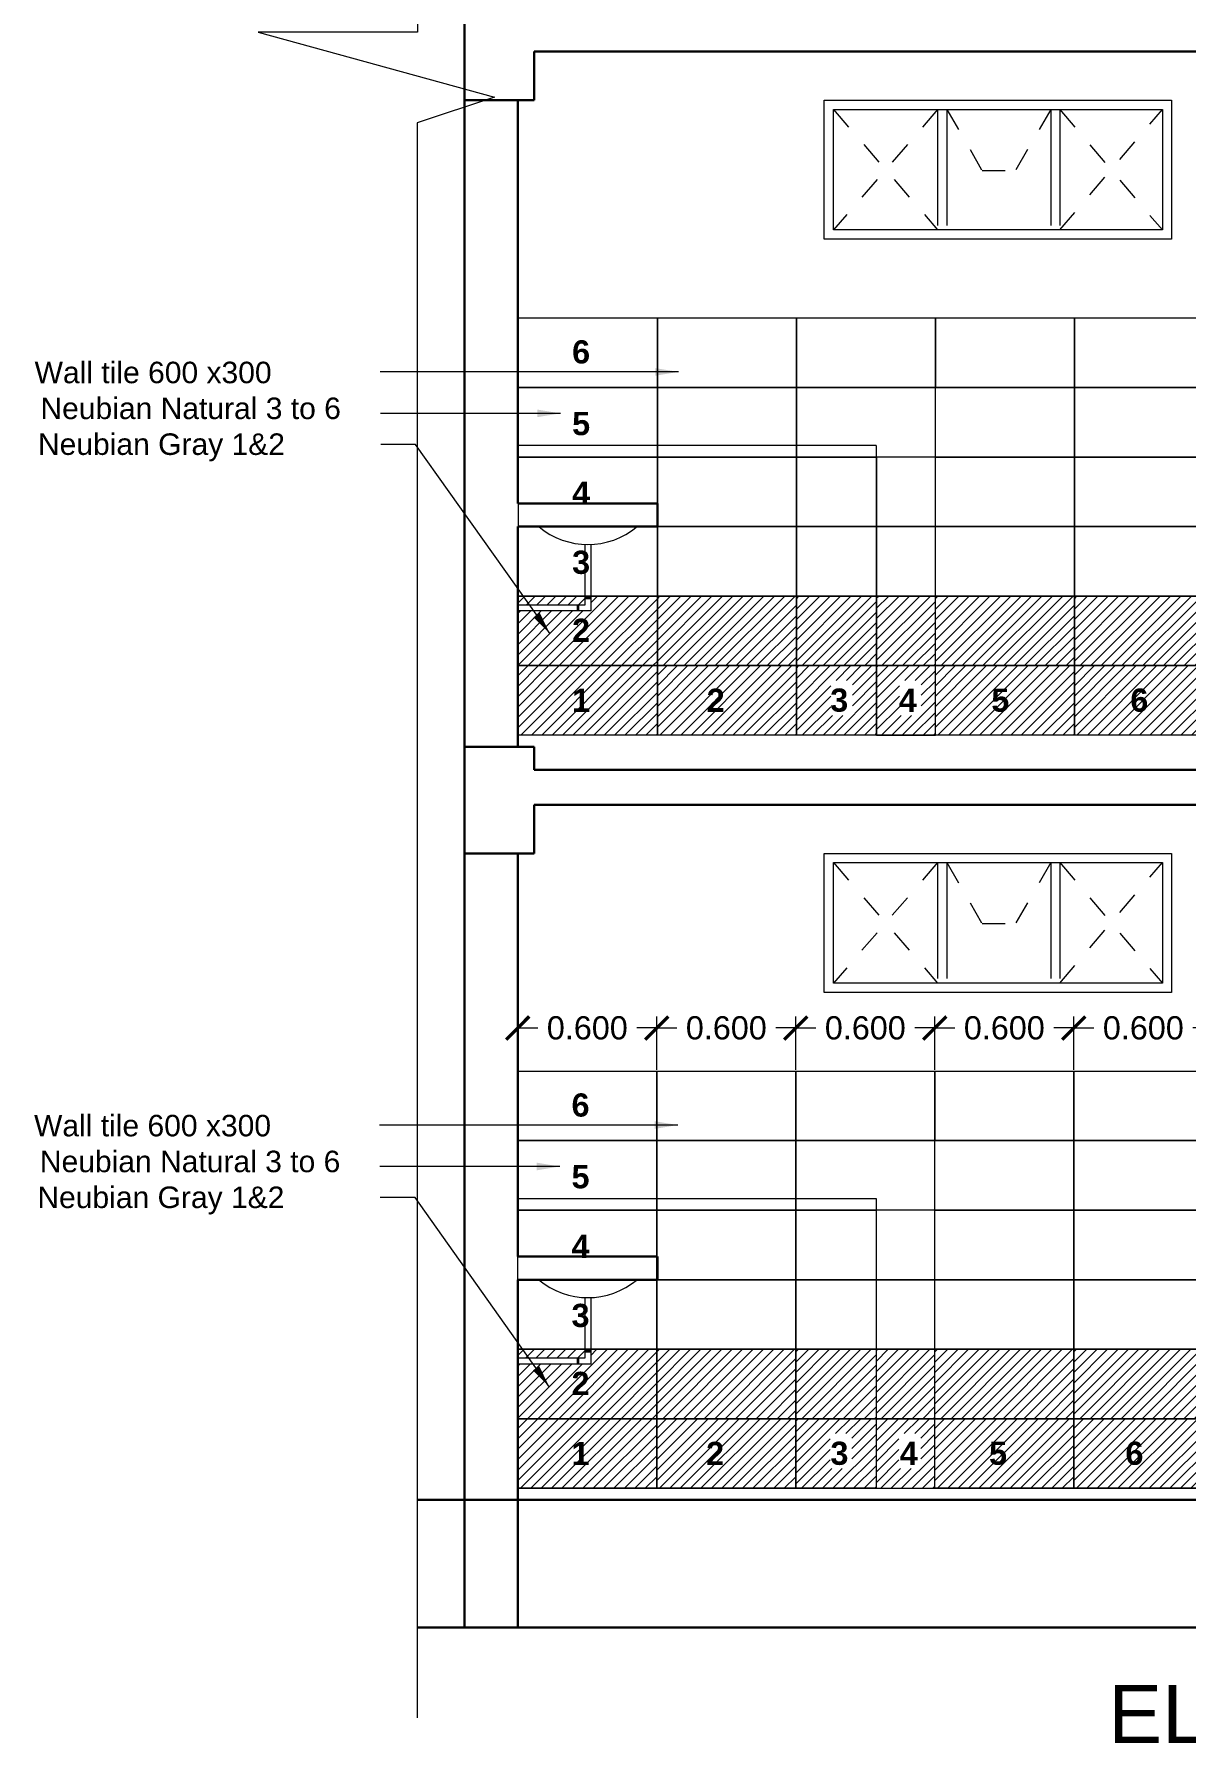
# Model space of a CAD drawing. Header units: millimetres. Extents: x 1898 to 3725, y 783 to 1532.
# Drawn here: x 2902.46 to 2907.44, y 993.86 to 1001.23 of the extents above; entities that cross this region are included whole.
import ezdxf

# ---------------------------------------------------------------- set-up
doc = ezdxf.new("R2010")
doc.units = ezdxf.units.MM
doc.linetypes.add('DASHED', pattern=[0.75, 0.5, -0.25])
doc.layers.get('0').update_dxf_attribs({"lineweight": 20})
doc.layers.get('Defpoints').update_dxf_attribs({"lineweight": 15})
for name, color, linetype, lineweight in [('DIM', 6, 'Continuous', 18), ('dim.1', 6, 'Continuous', 18), ('Dotted', 23, 'DASHED', 15), ('ELEV.1', 7, 'Continuous', 20), ('flooring', 1, 'Continuous', 18), ('FUR', 32, 'Continuous', 15), ('rcc', 5, 'Continuous', 30), ('TEXT', 7, 'Continuous', 15), ('Text-1', 240, 'Continuous', 15), ('TILE HATCH-2', 25, 'Continuous', 9), ('Tiles', 25, 'Continuous', 9), ('Tiles-Text', 230, 'Continuous', 18), ('Ventilator', 4, 'DASHED', 18), ('Wall', 7, 'Continuous', 30)]:
    doc.layers.add(name, color=color, linetype=linetype, lineweight=lineweight)
doc.styles.add('dim-stylus bt', font='arial.ttf')
doc.styles.add('Tabrej', font='arial.ttf')
doc.dimstyles.new('DIMEN', dxfattribs={"dimtxt": 0.3, "dimasz": 0.25, "dimexe": 0.18, "dimexo": 0.0625, "dimgap": 0.09, "dimtad": 0, "dimdec": 3, "dimzin": 0, "dimdsep": 46, "dimtxsty": 'Tabrej', "dimcen": 0, "dimclrd": 256, "dimclre": 256, "dimclrt": 7, "dimadec": 0, "dimazin": 0, "dimtfac": 1, "dimtdec": 3, "dimtofl": 0, "dimtmove": 0, "dimatfit": 1, "dimfxl": 0, "dimtolj": 1, "dimtzin": 0, "dimlwd": -1, "dimlwe": -1, "dimarcsym": 0})
doc.dimstyles.new('Tabrej', dxfattribs={"dimtxt": 4, "dimasz": 0.45, "dimexe": 0.18, "dimexo": 0.0625, "dimgap": 0.09, "dimtad": 0, "dimdec": 3, "dimzin": 0, "dimdsep": 46, "dimtxsty": 'Tabrej', "dimcen": 0, "dimclrd": 256, "dimclre": 256, "dimclrt": 7, "dimaunit": 1, "dimadec": 3, "dimazin": 0, "dimtfac": 1, "dimtdec": 3, "dimtofl": 0, "dimtmove": 0, "dimatfit": 3, "dimfxl": 0, "dimtolj": 1, "dimtzin": 0, "dimlwd": -1, "dimlwe": -1, "dimarcsym": 0})
pattern_1 = [(45, (-813.955328, -252.013698), (-0.0224506403, 0.0224506403), [])]
pattern_2 = [(45, (-813.355252, -252.013698), (-0.0224506403, 0.0224506403), [])]
pattern_3 = [(45, (-812.1551, -252.013698), (-0.0224506403, 0.0224506403), [])]
pattern_4 = [(45, (-813.95284, -248.763698), (-0.0224506403, 0.0224506403), [])]

# ---------------------------------------------------------------- blocks, each defined once
blk = doc.blocks.new('_ArchTick')
at = {"color": 0, "const_width": 0.15}
blk.add_lwpolyline([(-0.5, -0.5), (0.5, 0.5)], dxfattribs=at)
blk = doc.blocks.new('*D248')
at = {"layer": 'Defpoints', "color": 0, "lineweight": 15, "transparency": 16777216}
for p in [(2905.1513, 996.9442), (2904.5512, 996.7584), (2905.1513, 996.7584)]:
    blk.add_point(p, dxfattribs=at)
at = {"layer": 'DIM', "transparency": 16777216}
for p, q in [((2904.5512, 996.7634), (2904.5512, 996.9942)), ((2904.5512, 996.9442), (2904.6377, 996.9442)), ((2905.1513, 996.9442), (2905.0648, 996.9442)), ((2905.1513, 996.7634), (2905.1513, 996.9942))]:
    blk.add_line(p, q, dxfattribs=at)
at = {"layer": 'DIM', "transparency": 16777216, "xscale": 0.1, "yscale": 0.1, "zscale": 0.1, "rotation": 180}
blk.add_blockref('_ArchTick', (2904.5512, 996.9442), dxfattribs=at)
at = {"layer": 'DIM', "transparency": 16777216, "xscale": 0.1, "yscale": 0.1, "zscale": 0.1}
blk.add_blockref('_ArchTick', (2905.1513, 996.9442), dxfattribs=at)
at = {"layer": 'DIM', "color": 7, "transparency": 16777216, "insert": (2904.8513, 996.9442), "char_height": 0.1, "attachment_point": 5, "style": 'Tabrej'}
blk.add_mtext('\\A1;0.600', dxfattribs=at)
blk = doc.blocks.new('*D249')
at = {"layer": 'Defpoints', "color": 0, "lineweight": 15, "transparency": 16777216}
for p in [(2905.7514, 996.9442), (2905.1513, 996.7584), (2905.7514, 996.7584)]:
    blk.add_point(p, dxfattribs=at)
at = {"layer": 'DIM', "transparency": 16777216}
for p, q in [((2905.1513, 996.7634), (2905.1513, 996.9942)), ((2905.1513, 996.9442), (2905.2378, 996.9442)), ((2905.7514, 996.9442), (2905.6649, 996.9442)), ((2905.7514, 996.7634), (2905.7514, 996.9942))]:
    blk.add_line(p, q, dxfattribs=at)
at = {"layer": 'DIM', "transparency": 16777216, "xscale": 0.1, "yscale": 0.1, "zscale": 0.1, "rotation": 180}
blk.add_blockref('_ArchTick', (2905.1513, 996.9442), dxfattribs=at)
at = {"layer": 'DIM', "transparency": 16777216, "xscale": 0.1, "yscale": 0.1, "zscale": 0.1}
blk.add_blockref('_ArchTick', (2905.7514, 996.9442), dxfattribs=at)
at = {"layer": 'DIM', "color": 7, "transparency": 16777216, "insert": (2905.4514, 996.9442), "char_height": 0.1, "attachment_point": 5, "style": 'Tabrej'}
blk.add_mtext('\\A1;0.600', dxfattribs=at)
blk = doc.blocks.new('*D250')
at = {"layer": 'Defpoints', "color": 0, "lineweight": 15, "transparency": 16777216}
for p in [(2906.3515, 996.9442), (2905.7514, 996.7584), (2906.3515, 996.7584)]:
    blk.add_point(p, dxfattribs=at)
at = {"layer": 'DIM', "transparency": 16777216}
for p, q in [((2905.7514, 996.7634), (2905.7514, 996.9942)), ((2905.7514, 996.9442), (2905.8379, 996.9442)), ((2906.3515, 996.9442), (2906.265, 996.9442)), ((2906.3515, 996.7634), (2906.3515, 996.9942))]:
    blk.add_line(p, q, dxfattribs=at)
at = {"layer": 'DIM', "transparency": 16777216, "xscale": 0.1, "yscale": 0.1, "zscale": 0.1, "rotation": 180}
blk.add_blockref('_ArchTick', (2905.7514, 996.9442), dxfattribs=at)
at = {"layer": 'DIM', "transparency": 16777216, "xscale": 0.1, "yscale": 0.1, "zscale": 0.1}
blk.add_blockref('_ArchTick', (2906.3515, 996.9442), dxfattribs=at)
at = {"layer": 'DIM', "color": 7, "transparency": 16777216, "insert": (2906.0514, 996.9442), "char_height": 0.1, "attachment_point": 5, "style": 'Tabrej'}
blk.add_mtext('\\A1;0.600', dxfattribs=at)
blk = doc.blocks.new('*D251')
at = {"layer": 'Defpoints', "color": 0, "lineweight": 15, "transparency": 16777216}
for p in [(2906.9515, 996.9442), (2906.3515, 996.7584), (2906.9515, 996.7584)]:
    blk.add_point(p, dxfattribs=at)
at = {"layer": 'DIM', "transparency": 16777216}
for p, q in [((2906.3515, 996.7634), (2906.3515, 996.9942)), ((2906.3515, 996.9442), (2906.438, 996.9442)), ((2906.9515, 996.9442), (2906.8651, 996.9442)), ((2906.9515, 996.7634), (2906.9515, 996.9942))]:
    blk.add_line(p, q, dxfattribs=at)
at = {"layer": 'DIM', "transparency": 16777216, "xscale": 0.1, "yscale": 0.1, "zscale": 0.1, "rotation": 180}
blk.add_blockref('_ArchTick', (2906.3515, 996.9442), dxfattribs=at)
at = {"layer": 'DIM', "transparency": 16777216, "xscale": 0.1, "yscale": 0.1, "zscale": 0.1}
blk.add_blockref('_ArchTick', (2906.9515, 996.9442), dxfattribs=at)
at = {"layer": 'DIM', "color": 7, "transparency": 16777216, "insert": (2906.6515, 996.9442), "char_height": 0.1, "attachment_point": 5, "style": 'Tabrej'}
blk.add_mtext('\\A1;0.600', dxfattribs=at)
blk = doc.blocks.new('*D252')
at = {"layer": 'Defpoints', "color": 0, "lineweight": 15, "transparency": 16777216}
for p in [(2907.5516, 996.9442), (2906.9515, 996.7584), (2907.5516, 996.7584)]:
    blk.add_point(p, dxfattribs=at)
at = {"layer": 'DIM', "transparency": 16777216}
for p, q in [((2906.9515, 996.7634), (2906.9515, 996.9942)), ((2906.9515, 996.9442), (2907.038, 996.9442)), ((2907.5516, 996.9442), (2907.4651, 996.9442)), ((2907.5516, 996.7634), (2907.5516, 996.9942))]:
    blk.add_line(p, q, dxfattribs=at)
at = {"layer": 'DIM', "transparency": 16777216, "xscale": 0.1, "yscale": 0.1, "zscale": 0.1, "rotation": 180}
blk.add_blockref('_ArchTick', (2906.9515, 996.9442), dxfattribs=at)
at = {"layer": 'DIM', "transparency": 16777216, "xscale": 0.1, "yscale": 0.1, "zscale": 0.1}
blk.add_blockref('_ArchTick', (2907.5516, 996.9442), dxfattribs=at)
at = {"layer": 'DIM', "color": 7, "transparency": 16777216, "insert": (2907.2516, 996.9442), "char_height": 0.1, "attachment_point": 5, "style": 'Tabrej'}
blk.add_mtext('\\A1;0.600', dxfattribs=at)
blk = doc.blocks.new('vent')
at = {"layer": 'Dotted', "ltscale": 0.2}
for p, q in [((0.04, 0.56), (0.49, 0.04)), ((0.49, 0.56), (0.04, 0.04)), ((0.53, 0.56), (0.6816, 0.2974)), ((0.978, 0.56), (0.8264, 0.2974)), ((1.018, 0.56), (1.46, 0.04)), ((1.018, 0.04), (1.46, 0.56)), ((0.6816, 0.2974), (0.8264, 0.2974))]:
    blk.add_line(p, q, dxfattribs=at)
at = {"layer": 'Ventilator'}
for p, q in [((0.49, 0.56), (0.49, 0.04)), ((0.53, 0.56), (0.53, 0.04)), ((0.978, 0.56), (0.978, 0.04)), ((1.018, 0.56), (1.018, 0.04))]:
    blk.add_line(p, q, dxfattribs=at)
at = {"layer": 'Ventilator', "linetype": 'ByBlock'}
for points in [[(0, 0.6), (1.5, 0.6), (1.5, 0), (0, 0)], [(0.04, 0.56), (1.46, 0.56), (1.46, 0.04), (0.04, 0.04)]]:
    blk.add_lwpolyline(points, close=True, dxfattribs=at)

msp = doc.modelspace()

# ---------------------------------------------------------------- hatches: boundary and pattern name
at = {"layer": 'TILE HATCH-2'}
h = msp.add_hatch(dxfattribs=at)
h.set_pattern_fill('ANSI31', color=256, scale=0.01, style=0)
h.set_pattern_definition(pattern_4)
h.paths.add_polyline_path([(2904.7776, 998.7438), (2904.8715, 998.7438), (2904.8715, 998.5934), (2904.7776, 998.5934)], flags=24)
h.paths.add_polyline_path([(2904.8688, 998.7441), (2904.5537, 998.7441), (2904.5537, 998.5079), (2905.1537, 998.5079), (2905.1537, 998.8079), (2904.5537, 998.8079), (2904.5537, 998.7691), (2904.8438, 998.7691), (2904.8438, 998.7971), (2904.8688, 998.7971)])
h = msp.add_hatch(dxfattribs=at)
h.set_pattern_fill('ANSI31', color=256, scale=0.01, style=0)
h.set_pattern_definition(pattern_4)
h.paths.add_polyline_path([(2905.1538, 998.808), (2905.7539, 998.808), (2905.7539, 998.5079), (2905.1538, 998.5079)])
h = msp.add_hatch(dxfattribs=at)
h.set_pattern_fill('ANSI31', color=256, scale=0.01, style=0)
h.set_pattern_definition([(45, (-813.352762, -248.763698), (-0.0224506403, 0.0224506403), [])])
h.paths.add_polyline_path([(2905.7539, 998.808), (2905.7539, 998.5079), (2906.1003, 998.5079), (2906.1003, 998.808)])
h = msp.add_hatch(dxfattribs=at)
h.set_pattern_fill('ANSI31', color=256, scale=0.01, style=0)
h.set_pattern_definition(pattern_4)
h.paths.add_polyline_path([(2906.1003, 998.808), (2906.1003, 998.5079), (2906.354, 998.5079), (2906.354, 998.808)])
h = msp.add_hatch(dxfattribs=at)
h.set_pattern_fill('ANSI31', color=256, scale=0.01, style=0)
h.set_pattern_definition([(45, (-812.752686, -248.763698), (-0.0224506403, 0.0224506403), [])])
h.paths.add_polyline_path([(2906.354, 998.808), (2906.954, 998.808), (2906.954, 998.5079), (2906.354, 998.5079)])
h = msp.add_hatch(dxfattribs=at)
h.set_pattern_fill('ANSI31', color=256, scale=0.01, style=0)
h.set_pattern_definition([(45, (-812.15261, -248.763698), (-0.0224506403, 0.0224506403), [])])
h.paths.add_polyline_path([(2906.954, 998.808), (2907.5541, 998.808), (2907.5541, 998.5079), (2906.954, 998.5079)])
h = msp.add_hatch(dxfattribs=at)
h.set_pattern_fill('ANSI31', color=256, scale=0.01, style=0)
h.set_pattern_definition(pattern_4)
h.paths.add_polyline_path([(2905.1537, 998.2078), (2905.1537, 998.5078), (2904.5537, 998.5078), (2904.5537, 998.2078)])
h.paths.add_polyline_path([(2904.7776, 998.4437), (2904.8715, 998.4437), (2904.8715, 998.2933), (2904.7776, 998.2933)], flags=24)
h = msp.add_hatch(dxfattribs=at)
h.set_pattern_fill('ANSI31', color=256, scale=0.01, style=0)
h.set_pattern_definition([(45, (-813.352762, -248.763698), (-0.0224506403, 0.0224506403), [])])
h.paths.add_polyline_path([(2905.7538, 998.2078), (2905.7538, 998.5078), (2905.1538, 998.5078), (2905.1538, 998.2078)])
h.paths.add_polyline_path([(2905.3776, 998.4437), (2905.4716, 998.4437), (2905.4716, 998.2933), (2905.3776, 998.2933)], flags=24)
h = msp.add_hatch(dxfattribs=at)
h.set_pattern_fill('ANSI31', color=256, scale=0.01, style=0)
h.set_pattern_definition([(45, (-812.828422, -248.763698), (-0.0224506403, 0.0224506403), [])])
h.paths.add_polyline_path([(2906.1003, 998.2078), (2906.1003, 998.5079), (2905.7539, 998.5078), (2905.7539, 998.2078)])
h.paths.add_polyline_path([(2905.902, 998.4437), (2905.9959, 998.4437), (2905.9959, 998.2933), (2905.902, 998.2933)], flags=16)
h = msp.add_hatch(dxfattribs=at)
h.set_pattern_fill('ANSI31', color=256, scale=0.01, style=0)
h.set_pattern_definition([(45, (-812.531403, -248.763698), (-0.0224506403, 0.0224506403), [])])
h.paths.add_polyline_path([(2906.354, 998.2078), (2906.354, 998.5079), (2906.1003, 998.5079), (2906.1003, 998.2078)])
h.paths.add_polyline_path([(2906.199, 998.4437), (2906.2929, 998.4437), (2906.2929, 998.2933), (2906.199, 998.2933)], flags=16)
h = msp.add_hatch(dxfattribs=at)
h.set_pattern_fill('ANSI31', color=256, scale=0.01, style=0)
h.set_pattern_definition([(45, (-812.15261, -248.763698), (-0.0224506403, 0.0224506403), [])])
h.paths.add_polyline_path([(2906.954, 998.2078), (2906.954, 998.5078), (2906.354, 998.5078), (2906.354, 998.2078)])
h.paths.add_polyline_path([(2906.5778, 998.4437), (2906.6717, 998.4437), (2906.6717, 998.2933), (2906.5778, 998.2933)], flags=24)
h = msp.add_hatch(dxfattribs=at)
h.set_pattern_fill('ANSI31', color=256, scale=0.01, style=0)
h.set_pattern_definition([(45, (-811.552533, -248.763698), (-0.0224506403, 0.0224506403), [])])
h.paths.add_polyline_path([(2907.554, 998.2078), (2907.554, 998.5078), (2906.954, 998.5078), (2906.954, 998.2078)])
h.paths.add_polyline_path([(2907.1779, 998.4437), (2907.2718, 998.4437), (2907.2718, 998.2933), (2907.1779, 998.2933)], flags=24)
h = msp.add_hatch(dxfattribs=at)
h.set_pattern_fill('ANSI31', color=256, scale=0.01, style=0)
h.set_pattern_definition(pattern_1)
h.paths.add_polyline_path([(2904.7751, 995.4938), (2904.869, 995.4938), (2904.869, 995.3434), (2904.7751, 995.3434)], flags=24)
h.paths.add_polyline_path([(2904.8663, 995.4941), (2904.5512, 995.4941), (2904.5512, 995.2579), (2905.1512, 995.2579), (2905.1512, 995.5579), (2904.5512, 995.5579), (2904.5512, 995.5191), (2904.8413, 995.5191), (2904.8413, 995.5471), (2904.8663, 995.5471)])
h = msp.add_hatch(dxfattribs=at)
h.set_pattern_fill('ANSI31', color=256, scale=0.01, style=0)
h.set_pattern_definition(pattern_1)
h.paths.add_polyline_path([(2905.1513, 995.558), (2905.7514, 995.558), (2905.7514, 995.2579), (2905.1513, 995.2579)])
h = msp.add_hatch(dxfattribs=at)
h.set_pattern_fill('ANSI31', color=256, scale=0.01, style=0)
h.set_pattern_definition(pattern_2)
h.paths.add_polyline_path([(2905.7514, 995.558), (2905.7514, 995.2579), (2906.0978, 995.2579), (2906.0978, 995.558)])
h = msp.add_hatch(dxfattribs=at)
h.set_pattern_fill('ANSI31', color=256, scale=0.01, style=0)
h.set_pattern_definition(pattern_1)
h.paths.add_polyline_path([(2906.0978, 995.558), (2906.0978, 995.2579), (2906.3515, 995.2579), (2906.3515, 995.558)])
h = msp.add_hatch(dxfattribs=at)
h.set_pattern_fill('ANSI31', color=256, scale=0.01, style=0)
h.set_pattern_definition([(45, (-812.755175, -252.013698), (-0.0224506403, 0.0224506403), [])])
h.paths.add_polyline_path([(2906.3515, 995.558), (2906.9515, 995.558), (2906.9515, 995.2579), (2906.3515, 995.2579)])
h = msp.add_hatch(dxfattribs=at)
h.set_pattern_fill('ANSI31', color=256, scale=0.01, style=0)
h.set_pattern_definition(pattern_3)
h.paths.add_polyline_path([(2906.9515, 995.558), (2907.5516, 995.558), (2907.5516, 995.2579), (2906.9515, 995.2579)])
h = msp.add_hatch(dxfattribs=at)
h.set_pattern_fill('ANSI31', color=256, scale=0.01, style=0)
h.set_pattern_definition(pattern_1)
h.paths.add_polyline_path([(2905.1512, 994.9578), (2905.1512, 995.2578), (2904.5512, 995.2578), (2904.5512, 994.9578)])
h.paths.add_polyline_path([(2904.7751, 995.1937), (2904.869, 995.1937), (2904.869, 995.0433), (2904.7751, 995.0433)], flags=24)
h = msp.add_hatch(dxfattribs=at)
h.set_pattern_fill('ANSI31', color=256, scale=0.01, style=0)
h.set_pattern_definition(pattern_2)
h.paths.add_polyline_path([(2905.7513, 994.9578), (2905.7513, 995.2578), (2905.1513, 995.2578), (2905.1513, 994.9578)])
h.paths.add_polyline_path([(2905.3752, 995.1937), (2905.4691, 995.1937), (2905.4691, 995.0433), (2905.3752, 995.0433)], flags=24)
h = msp.add_hatch(dxfattribs=at)
h.set_pattern_fill('ANSI31', color=256, scale=0.01, style=0)
h.set_pattern_definition([(45, (-812.83091, -252.013698), (-0.0224506403, 0.0224506403), [])])
h.paths.add_polyline_path([(2906.0978, 994.9578), (2906.0978, 995.2579), (2905.7514, 995.2578), (2905.7514, 994.9578)])
h.paths.add_polyline_path([(2905.8995, 995.1937), (2905.9934, 995.1937), (2905.9934, 995.0433), (2905.8995, 995.0433)], flags=16)
h = msp.add_hatch(dxfattribs=at)
h.set_pattern_fill('ANSI31', color=256, scale=0.01, style=0)
h.set_pattern_definition([(45, (-812.533892, -252.013698), (-0.0224506403, 0.0224506403), [])])
h.paths.add_polyline_path([(2906.3515, 994.9578), (2906.3515, 995.2579), (2906.0978, 995.2579), (2906.0978, 994.9578)])
h.paths.add_polyline_path([(2906.1965, 995.1937), (2906.2904, 995.1937), (2906.2904, 995.0433), (2906.1965, 995.0433)], flags=16)
h = msp.add_hatch(dxfattribs=at)
h.set_pattern_fill('ANSI31', color=256, scale=0.01, style=0)
h.set_pattern_definition(pattern_3)
h.paths.add_polyline_path([(2906.9515, 994.9578), (2906.9515, 995.2578), (2906.3515, 995.2578), (2906.3515, 994.9578)])
h.paths.add_polyline_path([(2906.5753, 995.1937), (2906.6692, 995.1937), (2906.6692, 995.0433), (2906.5753, 995.0433)], flags=24)
h = msp.add_hatch(dxfattribs=at)
h.set_pattern_fill('ANSI31', color=256, scale=0.01, style=0)
h.set_pattern_definition([(45, (-811.555022, -252.013698), (-0.0224506403, 0.0224506403), [])])
h.paths.add_polyline_path([(2907.5515, 994.9578), (2907.5515, 995.2578), (2906.9515, 995.2578), (2906.9515, 994.9578)])
h.paths.add_polyline_path([(2907.1754, 995.1937), (2907.2693, 995.1937), (2907.2693, 995.0433), (2907.1754, 995.0433)], flags=24)

# ---------------------------------------------------------------- linework, layer by layer
at = {"layer": 'ELEV.1'}
for p, q in [((2906.0978, 999.4578), (2904.5512, 999.4578)), ((2906.0978, 999.4578), (2906.0978, 998.2078)), ((2904.5512, 996.2078), (2906.0978, 996.2078)), ((2906.0978, 996.2078), (2906.0978, 994.9578))]:
    msp.add_line(p, q, dxfattribs=at)
at = {"layer": 'flooring'}
for p, q in [((2910.5512, 998.2078), (2904.5512, 998.2078)), ((2904.5512, 994.9578), (2910.5512, 994.9578))]:
    msp.add_line(p, q, dxfattribs=at)
at = {"layer": 'FUR'}
for p, q in [((2904.8413, 999.0307), (2904.8413, 998.7691)), ((2904.8663, 999.0307), (2904.8663, 998.7441)), ((2904.8413, 998.7691), (2904.5512, 998.7691)), ((2904.8077, 998.7691), (2904.8077, 998.7441)), ((2904.8132, 998.7691), (2904.8132, 998.7441)), ((2904.8413, 998.8027), (2904.8663, 998.8027)), ((2904.8413, 998.7971), (2904.8663, 998.7971)), ((2904.8663, 998.7441), (2904.5512, 998.7441)), ((2904.8413, 995.7807), (2904.8413, 995.5191)), ((2904.8663, 995.7807), (2904.8663, 995.4941)), ((2904.8413, 995.5527), (2904.8663, 995.5527)), ((2904.8413, 995.5471), (2904.8663, 995.5471)), ((2904.8413, 995.5191), (2904.5512, 995.5191)), ((2904.8663, 995.4941), (2904.5512, 995.4941)), ((2904.8077, 995.5191), (2904.8077, 995.4941)), ((2904.8132, 995.5191), (2904.8132, 995.4941))]:
    msp.add_line(p, q, dxfattribs=at)
for centre in [(2904.8538, 999.3615), (2904.8538, 996.1115)]:
    msp.add_arc(centre, 0.3308, 230.09182, 309.90818, dxfattribs=at)
at = {"layer": 'rcc'}
for p, q in [((2904.6212, 1000.9478), (2904.6212, 1001.1578)), ((2904.6218, 1001.1578), (2910.4812, 1001.1578)), ((2904.6212, 1000.9478), (2904.3212, 1000.9478)), ((2904.6212, 998.1578), (2904.3212, 998.1578)), ((2904.6212, 998.0578), (2904.6212, 998.1578)), ((2904.6218, 998.0578), (2910.4812, 998.0578)), ((2904.6212, 997.6978), (2904.6212, 997.9078)), ((2904.6218, 997.9078), (2910.4812, 997.9078)), ((2904.6212, 997.6978), (2904.3212, 997.6978))]:
    msp.add_line(p, q, dxfattribs=at)
at = {"layer": 'Text-1'}
msp.add_lwpolyline([(2904.1189, 1008.6176), (2904.1189, 1001.241), (2903.4307, 1001.241), (2904.45, 1000.9607), (2904.1172, 1000.8498), (2904.1172, 993.967)], dxfattribs=at)
at = {"layer": 'Tiles'}
for points in [[(2904.5537, 1000.0084), (2905.1538, 1000.0084), (2905.1538, 999.7083), (2904.5537, 999.7083)], [(2905.1538, 1000.0084), (2905.7539, 1000.0084), (2905.7539, 999.7083), (2905.1538, 999.7083)], [(2905.7539, 1000.0084), (2906.354, 1000.0084), (2906.354, 999.7083), (2905.7539, 999.7083)], [(2906.354, 1000.0084), (2906.954, 1000.0084), (2906.954, 999.7083), (2906.354, 999.7083)], [(2906.954, 1000.0084), (2907.5541, 1000.0084), (2907.5541, 999.7083), (2906.954, 999.7083)], [(2904.5537, 999.7083), (2905.1538, 999.7083), (2905.1538, 999.4082), (2904.5537, 999.4082)], [(2905.1538, 999.7083), (2905.7539, 999.7083), (2905.7539, 999.4082), (2905.1538, 999.4082)], [(2906.354, 999.7083), (2906.954, 999.7083), (2906.954, 999.4082), (2906.354, 999.4082)], [(2906.954, 999.7083), (2907.5541, 999.7083), (2907.5541, 999.4082), (2906.954, 999.4082)], [(2904.5537, 999.4082), (2905.1538, 999.4082), (2905.1538, 999.1081), (2904.5537, 999.1081)], [(2905.1538, 999.4082), (2905.7539, 999.4082), (2905.7539, 999.1081), (2905.1538, 999.1081)], [(2906.354, 999.4082), (2906.954, 999.4082), (2906.954, 999.1081), (2906.354, 999.1081)], [(2906.954, 999.4082), (2907.5541, 999.4082), (2907.5541, 999.1081), (2906.954, 999.1081)], [(2904.5537, 999.1081), (2905.1538, 999.1081), (2905.1538, 998.808), (2904.5537, 998.808)], [(2905.1538, 999.1081), (2905.7539, 999.1081), (2905.7539, 998.808), (2905.1538, 998.808)], [(2906.354, 999.1081), (2906.954, 999.1081), (2906.954, 998.808), (2906.354, 998.808)], [(2906.954, 999.1081), (2907.5541, 999.1081), (2907.5541, 998.808), (2906.954, 998.808)], [(2904.5537, 998.808), (2905.1538, 998.808), (2905.1538, 998.5079), (2904.5537, 998.5079)], [(2905.1538, 998.808), (2905.7539, 998.808), (2905.7539, 998.5079), (2905.1538, 998.5079)], [(2906.354, 998.808), (2906.954, 998.808), (2906.954, 998.5079), (2906.354, 998.5079)], [(2906.954, 998.808), (2907.5541, 998.808), (2907.5541, 998.5079), (2906.954, 998.5079)], [(2904.5537, 998.5079), (2905.1538, 998.5079), (2905.1538, 998.2078), (2904.5537, 998.2078)], [(2905.1538, 998.5079), (2905.7539, 998.5079), (2905.7539, 998.2078), (2905.1538, 998.2078)], [(2906.354, 998.5079), (2906.954, 998.5079), (2906.954, 998.2078), (2906.354, 998.2078)], [(2906.954, 998.5079), (2907.5541, 998.5079), (2907.5541, 998.2078), (2906.954, 998.2078)], [(2904.5512, 996.7584), (2905.1513, 996.7584), (2905.1513, 996.4583), (2904.5512, 996.4583)], [(2905.1513, 996.7584), (2905.7514, 996.7584), (2905.7514, 996.4583), (2905.1513, 996.4583)], [(2905.7514, 996.7584), (2906.3515, 996.7584), (2906.3515, 996.4583), (2905.7514, 996.4583)], [(2906.3515, 996.7584), (2906.9515, 996.7584), (2906.9515, 996.4583), (2906.3515, 996.4583)], [(2906.9515, 996.7584), (2907.5516, 996.7584), (2907.5516, 996.4583), (2906.9515, 996.4583)], [(2904.5512, 996.4583), (2905.1513, 996.4583), (2905.1513, 996.1582), (2904.5512, 996.1582)], [(2905.1513, 996.4583), (2905.7514, 996.4583), (2905.7514, 996.1582), (2905.1513, 996.1582)], [(2906.3515, 996.4583), (2906.9515, 996.4583), (2906.9515, 996.1582), (2906.3515, 996.1582)], [(2906.9515, 996.4583), (2907.5516, 996.4583), (2907.5516, 996.1582), (2906.9515, 996.1582)], [(2904.5512, 996.1582), (2905.1513, 996.1582), (2905.1513, 995.8581), (2904.5512, 995.8581)], [(2905.1513, 996.1582), (2905.7514, 996.1582), (2905.7514, 995.8581), (2905.1513, 995.8581)], [(2906.3515, 996.1582), (2906.9515, 996.1582), (2906.9515, 995.8581), (2906.3515, 995.8581)], [(2906.9515, 996.1582), (2907.5516, 996.1582), (2907.5516, 995.8581), (2906.9515, 995.8581)], [(2904.5512, 995.8581), (2905.1513, 995.8581), (2905.1513, 995.558), (2904.5512, 995.558)], [(2905.1513, 995.8581), (2905.7514, 995.8581), (2905.7514, 995.558), (2905.1513, 995.558)], [(2906.3515, 995.8581), (2906.9515, 995.8581), (2906.9515, 995.558), (2906.3515, 995.558)], [(2906.9515, 995.8581), (2907.5516, 995.8581), (2907.5516, 995.558), (2906.9515, 995.558)], [(2904.5512, 995.558), (2905.1513, 995.558), (2905.1513, 995.2579), (2904.5512, 995.2579)], [(2905.1513, 995.558), (2905.7514, 995.558), (2905.7514, 995.2579), (2905.1513, 995.2579)], [(2906.3515, 995.558), (2906.9515, 995.558), (2906.9515, 995.2579), (2906.3515, 995.2579)], [(2906.9515, 995.558), (2907.5516, 995.558), (2907.5516, 995.2579), (2906.9515, 995.2579)], [(2904.5512, 995.2579), (2905.1513, 995.2579), (2905.1513, 994.9578), (2904.5512, 994.9578)], [(2905.1513, 995.2579), (2905.7514, 995.2579), (2905.7514, 994.9578), (2905.1513, 994.9578)], [(2906.3515, 995.2579), (2906.9515, 995.2579), (2906.9515, 994.9578), (2906.3515, 994.9578)], [(2906.9515, 995.2579), (2907.5516, 995.2579), (2907.5516, 994.9578), (2906.9515, 994.9578)]]:
    msp.add_lwpolyline(points, close=True, dxfattribs=at)
for points in [[(2906.1003, 999.4082), (2905.7539, 999.4082), (2905.7539, 999.7083), (2906.354, 999.7083)], [(2906.1003, 999.1081), (2905.7539, 999.1081), (2905.7539, 999.4082), (2906.1003, 999.4082)], [(2906.1003, 999.4082), (2906.1003, 999.1081), (2906.354, 999.1081), (2906.354, 999.4082), (2906.1003, 999.4082), (2906.1003, 999.4082)], [(2906.1003, 998.808), (2905.7539, 998.808), (2905.7539, 999.1081), (2906.1003, 999.1081)], [(2906.1003, 999.1081), (2906.1003, 998.808), (2906.354, 998.808), (2906.354, 999.1081), (2906.1003, 999.1081), (2906.1003, 999.1081)], [(2906.1003, 998.5079), (2905.7539, 998.5079), (2905.7539, 998.808), (2906.1003, 998.808)], [(2906.1003, 998.808), (2906.1003, 998.5079), (2906.354, 998.5079), (2906.354, 998.808), (2906.1003, 998.808), (2906.1003, 998.808)], [(2906.1003, 998.2078), (2905.7539, 998.2078), (2905.7539, 998.5079), (2906.1003, 998.5079)], [(2906.1003, 998.5079), (2906.1003, 998.2078), (2906.354, 998.2078), (2906.354, 998.5079), (2906.1003, 998.5079), (2906.1003, 998.5079)], [(2906.0978, 996.1582), (2905.7514, 996.1582), (2905.7514, 996.4583), (2906.3515, 996.4583)], [(2906.0978, 995.8581), (2905.7514, 995.8581), (2905.7514, 996.1582), (2906.0978, 996.1582)], [(2906.0978, 996.1582), (2906.0978, 995.8581), (2906.3515, 995.8581), (2906.3515, 996.1582), (2906.0978, 996.1582), (2906.0978, 996.1582)], [(2906.0978, 995.558), (2905.7514, 995.558), (2905.7514, 995.8581), (2906.0978, 995.8581)], [(2906.0978, 995.8581), (2906.0978, 995.558), (2906.3515, 995.558), (2906.3515, 995.8581), (2906.0978, 995.8581), (2906.0978, 995.8581)], [(2906.0978, 995.2579), (2905.7514, 995.2579), (2905.7514, 995.558), (2906.0978, 995.558)], [(2906.0978, 995.558), (2906.0978, 995.2579), (2906.3515, 995.2579), (2906.3515, 995.558), (2906.0978, 995.558), (2906.0978, 995.558)], [(2906.0978, 994.9578), (2905.7514, 994.9578), (2905.7514, 995.2579), (2906.0978, 995.2579)], [(2906.0978, 995.2579), (2906.0978, 994.9578), (2906.3515, 994.9578), (2906.3515, 995.2579), (2906.0978, 995.2579), (2906.0978, 995.2579)]]:
    msp.add_lwpolyline(points, dxfattribs=at)
at = {"layer": 'Wall'}
for p, q in [((2904.3212, 1007.4478), (2904.3212, 994.3578)), ((2904.5512, 1000.9478), (2904.5512, 999.2078)), ((2904.5512, 999.2078), (2905.1538, 999.2078)), ((2905.1538, 999.2078), (2905.1538, 999.1078)), ((2904.5512, 999.1078), (2904.5512, 998.1578)), ((2904.5512, 999.1078), (2905.1538, 999.1078)), ((2904.5512, 997.6978), (2904.5512, 995.9578)), ((2904.5512, 995.9578), (2905.1538, 995.9578)), ((2905.1538, 995.9578), (2905.1538, 995.8578)), ((2904.5512, 995.8578), (2904.5512, 994.3578)), ((2904.5512, 995.8578), (2905.1538, 995.8578)), ((2904.1172, 994.9078), (2911.1968, 994.9078)), ((2904.1172, 994.3578), (2911.1968, 994.3578))]:
    msp.add_line(p, q, dxfattribs=at)

# ---------------------------------------------------------------- block references
at = {"layer": 'Ventilator', "linetype": 'ByBlock'}
for p in [(2905.8737, 1000.3478), (2905.8737, 997.0978)]:
    msp.add_blockref('vent', p, dxfattribs=at)

# ---------------------------------------------------------------- texts
at = {"layer": 'TEXT', "insert": (2907.1001, 994.1088), "char_height": 0.25, "attachment_point": 1, "style": 'Tabrej'}
msp.add_mtext_dynamic_manual_height_columns('ELEVATION A', width=3.47713, gutter_width=24, heights=[0], dxfattribs=at)
at = {"layer": 'Text-1', "char_height": 0.092798, "width": 1.932666, "attachment_point": 5, "style": 'dim-stylus bt'}
for insert in [(2902.9589, 999.6043), (2902.9564, 996.3543)]:
    msp.add_mtext(' Wall tile 600 x300\\P          Neubian Natural 3 to 6\\P   Neubian Gray 1&2', dxfattribs=dict(at, insert=insert))
at = {"layer": 'Tiles-Text', "char_height": 0.1, "width": 0.096954, "attachment_point": 5, "style": 'dim-stylus bt'}
for s, insert in [('{\\fArial|b1|i0|c0|p34;6}', (2904.8245, 999.8612)), ('{\\fArial|b1|i0|c0|p34;5}', (2904.8245, 999.5517)), ('{\\fArial|b1|i0|c0|p34;4}', (2904.8245, 999.2519)), ('{\\fArial|b1|i0|c0|p34;3}', (2904.8245, 998.9532)), ('{\\fArial|b1|i0|c0|p34;2}', (2904.8245, 998.6605)), ('{\\fArial|b1|i0|c0|p34;1}', (2904.8245, 998.3583)), ('{\\fArial|b1|i0|c0|p34;2}', (2905.4054, 998.3584)), ('{\\fArial|b1|i0|c0|p34;3}', (2905.9388, 998.3584)), ('{\\fArial|b1|i0|c0|p34;4}', (2906.2346, 998.3584)), ('{\\fArial|b1|i0|c0|p34;5}', (2906.6342, 998.3584)), ('{\\fArial|b1|i0|c0|p34;6}', (2907.2342, 998.3584)), ('{\\fArial|b1|i0|c0|p34;6}', (2904.822, 996.6112)), ('{\\fArial|b1|i0|c0|p34;5}', (2904.822, 996.3017)), ('{\\fArial|b1|i0|c0|p34;4}', (2904.822, 996.0019)), ('{\\fArial|b1|i0|c0|p34;3}', (2904.822, 995.7032)), ('{\\fArial|b1|i0|c0|p34;2}', (2904.822, 995.4105)), ('{\\fArial|b1|i0|c0|p34;1}', (2904.822, 995.1083)), ('{\\fArial|b1|i0|c0|p34;2}', (2905.4029, 995.1084)), ('{\\fArial|b1|i0|c0|p34;3}', (2905.9396, 995.1084)), ('{\\fArial|b1|i0|c0|p34;4}', (2906.239, 995.1084)), ('{\\fArial|b1|i0|c0|p34;5}', (2906.6244, 995.1084)), ('{\\fArial|b1|i0|c0|p34;6}', (2907.2132, 995.1084))]:
    msp.add_mtext(s, dxfattribs=dict(at, insert=insert))

# ---------------------------------------------------------------- dimensions: what is measured, and where the dimension line sits
at = {"layer": 'DIM'}
dim = msp.add_linear_dim(base=(2905.1513, 996.9442), p1=(2904.5512, 996.7584), p2=(2905.1513, 996.7584), dimstyle='DIMEN', override={"dimscale": 0.5, "dimtxt": 0.2, "dimasz": 0.2, "dimexe": 0.1, "dimexo": 0.01, "dimblk1": 'ArchTick', "dimblk2": 'ArchTick', "dimsah": 1}, dxfattribs=at)
dim.commit()
dim.dimension.update_dxf_attribs({"geometry": '*D248', "text_midpoint": (2904.8513, 996.9442), "dimtype": 160})
for base, p1, p2, picture, middle in [((2905.7514, 996.9442), (2905.1513, 996.7584), (2905.7514, 996.7584), '*D249', (2905.4514, 996.9442)), ((2906.3515, 996.9442), (2905.7514, 996.7584), (2906.3515, 996.7584), '*D250', (2906.0514, 996.9442)), ((2906.9515, 996.9442), (2906.3515, 996.7584), (2906.9515, 996.7584), '*D251', (2906.6515, 996.9442)), ((2907.5516, 996.9442), (2906.9515, 996.7584), (2907.5516, 996.7584), '*D252', (2907.2516, 996.9442))]:
    dim = msp.add_linear_dim(base=base, p1=p1, p2=p2, dimstyle='DIMEN', override={"dimscale": 0.5, "dimtxt": 0.2, "dimasz": 0.2, "dimexe": 0.1, "dimexo": 0.01, "dimblk1": 'ArchTick', "dimblk2": 'ArchTick', "dimsah": 1}, dxfattribs=at)
    dim.commit()
    dim.dimension.update_dxf_attribs({"geometry": picture, "text_midpoint": middle})

# ---------------------------------------------------------------- leaders
at = {"layer": 'dim.1', "ltscale": 0.02}
for points in [[(2905.2447, 999.7754), (2903.9572, 999.7754)], [(2904.7353, 999.5965), (2903.9588, 999.5965)], [(2904.6904, 998.6448), (2904.1102, 999.4627), (2903.9593, 999.4627)], [(2905.2423, 996.5254), (2903.9547, 996.5254)], [(2904.7328, 996.3465), (2903.9563, 996.3465)], [(2904.6879, 995.3948), (2904.1077, 996.2127), (2903.9568, 996.2127)]]:
    msp.add_leader(points, dimstyle='Tabrej', override={"dimasz": 0.1}, dxfattribs=at)

doc.saveas('drawing.dxf')
